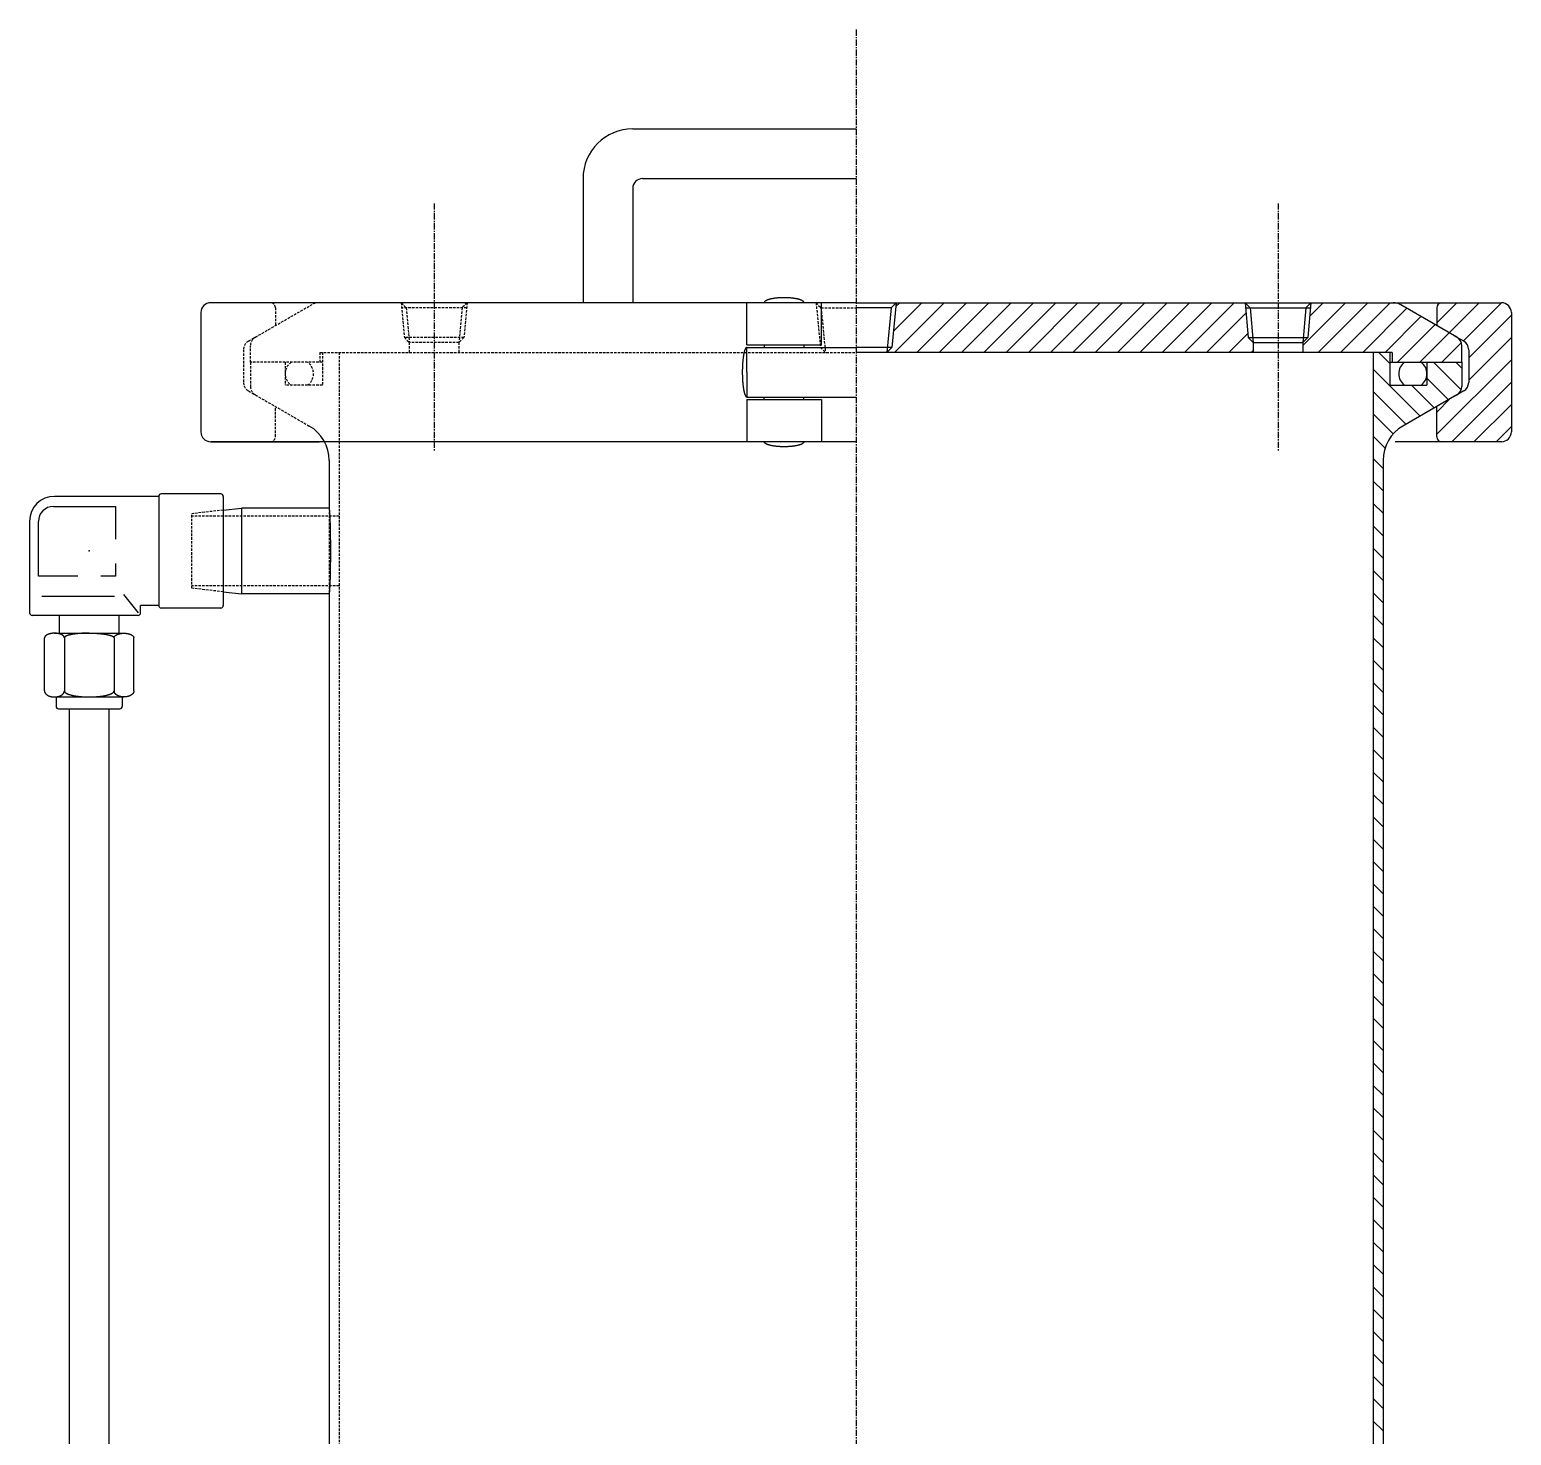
# Model space of a CAD drawing. Extents: x 248 to 570, y 18 to 1071.
# Drawn here: x 250 to 548.5, y 301.4 to 584.5 of the extents above; entities that cross this region are included whole.
import ezdxf

# ---------------------------------------------------------------- set-up
doc = ezdxf.new("R2010")
doc.units = 0
doc.linetypes.add('CENTER', pattern=[2, 1.25, -0.25, 0.25, -0.25])
doc.linetypes.add('DASHED', pattern=[0.75, 0.5, -0.25])
doc.layers.get('0').update_dxf_attribs({"linetype": 'CONTINUOUS'})
doc.layers.add('CENTER', color=1, linetype='CENTER')

# ---------------------------------------------------------------- blocks, each defined once
blk = doc.blocks.new('*X4')
at = {"color": 0, "linetype": 'CONTINUOUS'}
for p, q in [((424, 523.74), (429.77, 529.52)), ((424.26, 519.52), (434.26, 529.52)), ((424.5, 528.73), (425.28, 529.52)), ((428.75, 519.52), (438.75, 529.52)), ((433.24, 519.52), (443.24, 529.52)), ((437.73, 519.52), (447.73, 529.52)), ((442.22, 519.52), (452.22, 529.52)), ((446.71, 519.52), (456.71, 529.52)), ((451.2, 519.52), (461.2, 529.52)), ((455.69, 519.52), (465.69, 529.52)), ((460.18, 519.52), (470.18, 529.52)), ((464.67, 519.52), (474.67, 529.52)), ((469.16, 519.52), (479.16, 529.52)), ((473.65, 519.52), (483.65, 529.52)), ((478.14, 519.52), (488.14, 529.52)), ((482.63, 519.52), (492.63, 529.52)), ((506.5, 520.93), (515.09, 529.52)), ((507.88, 526.81), (510.6, 529.52)), ((509.58, 519.52), (519.58, 529.52)), ((514.07, 519.52), (524.07, 529.52)), ((518.56, 519.52), (527.44, 528.4)), ((533.48, 525.46), (537.54, 529.52)), ((535.98, 523.47), (542.03, 529.52)), ((538.83, 521.83), (546.52, 529.52)), ((487.12, 519.52), (495.06, 527.45)), ((523.05, 519.52), (530.29, 526.76)), ((539.9, 518.41), (548.5, 527.01)), ((491.61, 519.52), (495.43, 523.33)), ((525.54, 517.52), (533.13, 525.11)), ((530.03, 517.52), (535.98, 523.47)), ((539.9, 513.92), (548.5, 522.52)), ((496.11, 519.52), (496.5, 519.91)), ((534.52, 517.52), (538.42, 521.42)), ((533.48, 503.01), (548.5, 518.03)), ((536.48, 501.52), (548.5, 513.54)), ((533.48, 507.5), (536.12, 510.14)), ((540.97, 501.52), (548.5, 509.05)), ((545.46, 501.52), (548.5, 504.56))]:
    blk.add_line(p, q, dxfattribs=at)
blk = doc.blocks.new('*X8')
at = {"color": 0, "linetype": 'CONTINUOUS'}
for p, q in [((524, 517.3), (521.79, 519.52)), ((538.37, 511.95), (532.8, 517.52)), ((538.5, 516.33), (537.31, 517.52)), ((530.12, 506.68), (520.65, 516.14)), ((535.83, 509.98), (531.5, 514.31)), ((527.26, 505.03), (520.65, 511.64)), ((532.98, 508.33), (528.39, 512.92)), ((524.69, 503.09), (520.65, 507.13)), ((523.05, 500.23), (520.65, 502.62)), ((522.65, 496.11), (520.65, 498.11)), ((522.65, 491.61), (520.65, 493.61)), ((522.65, 487.1), (520.65, 489.1)), ((522.65, 482.59), (520.65, 484.59)), ((522.65, 478.08), (520.65, 480.08)), ((522.65, 473.57), (520.65, 475.57)), ((522.65, 469.07), (520.65, 471.07)), ((522.65, 464.56), (520.65, 466.56)), ((522.65, 460.05), (520.65, 462.05)), ((522.65, 455.54), (520.65, 457.54)), ((522.65, 451.04), (520.65, 453.04)), ((522.65, 446.53), (520.65, 448.53)), ((522.65, 442.02), (520.65, 444.02)), ((522.65, 437.51), (520.65, 439.51)), ((522.65, 433), (520.65, 435)), ((522.65, 428.5), (520.65, 430.5)), ((522.65, 423.99), (520.65, 425.99)), ((522.65, 419.48), (520.65, 421.48)), ((522.65, 414.97), (520.65, 416.97)), ((522.65, 410.46), (520.65, 412.46)), ((522.65, 405.96), (520.65, 407.96)), ((522.65, 401.45), (520.65, 403.45)), ((522.65, 396.94), (520.65, 398.94)), ((522.65, 392.43), (520.65, 394.43)), ((522.65, 387.93), (520.65, 389.93)), ((522.65, 383.42), (520.65, 385.42)), ((522.65, 378.91), (520.65, 380.91)), ((522.65, 374.4), (520.65, 376.4)), ((522.65, 369.89), (520.65, 371.89)), ((522.65, 365.39), (520.65, 367.39)), ((522.65, 360.88), (520.65, 362.88)), ((522.65, 356.37), (520.65, 358.37)), ((522.65, 351.86), (520.65, 353.86)), ((522.65, 347.36), (520.65, 349.36)), ((522.65, 342.85), (520.65, 344.85)), ((522.65, 338.34), (520.65, 340.34)), ((522.65, 333.83), (520.65, 335.83)), ((522.65, 329.32), (520.65, 331.32)), ((522.65, 324.82), (520.65, 326.82)), ((522.65, 320.31), (520.65, 322.31)), ((522.65, 315.8), (520.65, 317.8)), ((522.65, 311.29), (520.65, 313.29)), ((522.65, 306.79), (520.65, 308.79)), ((522.65, 302.28), (520.65, 304.28)), ((522.65, 297.77), (520.65, 299.77)), ((522.65, 293.26), (520.65, 295.26)), ((522.65, 288.75), (520.65, 290.75)), ((522.65, 284.25), (520.65, 286.25)), ((522.65, 279.74), (520.65, 281.74)), ((522.65, 275.23), (520.65, 277.23)), ((522.65, 270.72), (520.65, 272.72)), ((522.65, 266.22), (520.65, 268.22)), ((522.65, 261.71), (520.65, 263.71)), ((522.65, 257.2), (520.65, 259.2)), ((522.65, 252.69), (520.65, 254.69)), ((522.65, 248.18), (520.65, 250.18)), ((522.65, 243.68), (520.65, 245.68)), ((522.65, 239.17), (520.65, 241.17)), ((522.62, 234.69), (520.65, 236.66)), ((522.05, 230.76), (520.21, 232.6)), ((520.91, 227.39), (519.16, 229.14)), ((519.34, 224.44), (517.66, 226.13)), ((515.13, 219.65), (513.55, 221.22)), ((517.41, 221.87), (515.78, 223.5)), ((512.5, 217.77), (510.98, 219.29)), ((506.5, 214.75), (505, 216.25)), ((509.54, 216.22), (508.05, 217.71)), ((497.14, 210.59), (495.6, 212.12)), ((500.3, 211.93), (498.78, 213.45)), ((503.42, 213.32), (501.91, 214.83)), ((490.68, 208.03), (489.12, 209.59)), ((493.93, 209.29), (492.39, 210.83)), ((480.65, 204.54), (479.06, 206.13)), ((484.04, 205.66), (482.46, 207.24)), ((487.38, 206.82), (485.81, 208.39)), ((470.18, 201.48), (468.54, 203.12)), ((473.72, 202.45), (472.1, 204.07)), ((477.21, 203.47), (475.6, 205.08)), ((459.24, 198.9), (457.54, 200.6)), ((462.94, 199.71), (461.26, 201.38)), ((466.59, 200.57), (464.93, 202.22)), ((435.7, 195.39), (433.85, 197.24)), ((439.79, 195.81), (437.97, 197.63)), ((443.81, 196.3), (442.02, 198.09)), ((447.76, 196.85), (446, 198.62)), ((451.65, 197.47), (449.91, 199.21)), ((455.47, 198.16), (453.76, 199.88)), ((427.35, 194.73), (425.93, 196.14)), ((431.53, 195.05), (429.65, 196.93)), ((425.2, 192.37), (423.86, 193.71)), ((425.15, 187.91), (423.5, 189.56)), ((425.15, 183.4), (423.5, 185.05)), ((425.15, 178.9), (423.5, 180.55)), ((424.97, 174.57), (423.5, 176.04)), ((424.5, 170.53), (423.5, 171.53)), ((424.04, 166.49), (423.5, 167.02))]:
    blk.add_line(p, q, dxfattribs=at)

msp = doc.modelspace()

# ---------------------------------------------------------------- linework, layer by layer
at = {"color": 7, "linetype": 'CONTINUOUS'}
for p, q in [((371.5, 564.52), (416.5, 564.52)), ((361.5, 554.52), (361.5, 529.52)), ((371.5, 552.52), (371.5, 529.52)), ((373.5, 554.52), (416.5, 554.52)), ((298, 529.52), (286.5, 529.52)), ((416.5, 529.52), (286.5, 529.52)), ((309.16, 529.52), (298, 529.52)), ((394.5, 521.02), (394.5, 529.52)), ((409.5, 521.02), (409.5, 529.52)), ((416.5, 529.52), (546.5, 529.52)), ((423.57, 528.52), (416.5, 528.52)), ((423.57, 528.52), (422.67, 519.52)), ((424.57, 529.52), (423.57, 528.52)), ((424.57, 529.52), (423.67, 520.52)), ((494.88, 529.52), (495.88, 528.52)), ((494.88, 529.52), (508.13, 529.52)), ((494.88, 529.52), (495.5, 522.52)), ((494.96, 528.52), (508.04, 528.52)), ((495.88, 528.52), (496.5, 521.52)), ((507.13, 528.52), (506.5, 521.52)), ((508.13, 529.52), (507.13, 528.52)), ((508.13, 529.52), (507.5, 522.52)), ((523.84, 529.52), (535, 529.52)), ((537.5, 522.59), (526.21, 529.11)), ((533.48, 528.52), (533.48, 524.91)), ((535, 529.52), (546.5, 529.52)), ((284.5, 527.52), (284.5, 503.52)), ((548.5, 527.52), (548.5, 503.52)), ((495.5, 522.52), (496.5, 521.52)), ((495.5, 522.52), (507.5, 522.52)), ((507.5, 522.52), (506.5, 521.52)), ((538.9, 521.79), (537, 522.88)), ((394.5, 521.02), (409.5, 521.02)), ((394.5, 515.52), (394.5, 520.52)), ((394.5, 520.52), (416.5, 520.52)), ((398, 521.02), (398, 520.52)), ((406, 521.02), (406, 520.52)), ((423.67, 520.52), (416.5, 520.52)), ((524.5, 519.52), (416.5, 519.52)), ((423.67, 520.52), (422.67, 519.52)), ((496.5, 521.52), (496.5, 519.52)), ((496.5, 521.52), (506.5, 521.52)), ((506.5, 521.52), (506.5, 519.52)), ((520.65, 519.52), (520.65, 236.88)), ((524, 519.52), (524, 512.92)), ((524.5, 519.52), (524.5, 517.52)), ((538.5, 517.52), (538.5, 520.86)), ((539.9, 520.05), (539.9, 513.48)), ((524, 517.52), (538.5, 517.52)), ((531.5, 517.52), (531.5, 512.92)), ((538.5, 517.52), (538.5, 512.67)), ((394.5, 515.52), (394.5, 510.52)), ((394.5, 510.52), (416.5, 510.52)), ((398, 510.02), (398, 510.52)), ((406, 510.02), (406, 510.52)), ((524, 512.92), (531.5, 512.92)), ((537.5, 510.94), (526.65, 504.67)), ((538.9, 511.75), (537, 510.65)), ((394.5, 510.02), (409.5, 510.02)), ((394.5, 510.02), (394.5, 501.52)), ((409.5, 510.02), (409.5, 501.52)), ((533.48, 502.52), (533.48, 508.62)), ((286.5, 501.52), (298, 501.52)), ((416.5, 501.52), (286.5, 501.52)), ((298, 501.52), (308.35, 501.52)), ((535, 501.52), (525.09, 501.52)), ((546.5, 501.52), (535, 501.52)), ((310.35, 497.75), (310.35, 488.17)), ((522.65, 497.75), (522.65, 235.77)), ((276.02, 490.52), (255.02, 490.52)), ((276.02, 490.52), (276.02, 468.52)), ((288.52, 491.02), (276.52, 491.02)), ((289.02, 490.52), (289.02, 468.52)), ((254.79, 488.48), (267.33, 488.48)), ((267.33, 488.48), (267.33, 481.91)), ((289.02, 487.75), (292.67, 488.17)), ((292.67, 488.17), (292.67, 470.87)), ((310.35, 488.17), (292.67, 488.17)), ((250.02, 485.52), (250.02, 467.05)), ((251.79, 474.45), (251.79, 485.48)), ((267.33, 476.99), (267.33, 474.45)), ((259.71, 474.45), (251.79, 474.45)), ((267.33, 474.45), (264.34, 474.45)), ((252.47, 470.4), (267.12, 470.4)), ((268.92, 470.74), (271.87, 467.05)), ((289.02, 471.29), (292.67, 470.87)), ((310.35, 470.87), (292.67, 470.87)), ((310.35, 470.87), (310.35, 260.81)), ((271.87, 466.55), (250.52, 466.55)), ((256, 462.95), (256, 466.55)), ((268.03, 462.95), (268.03, 466.55)), ((272.37, 467.05), (272.37, 468.52)), ((276.02, 468.52), (272.37, 468.52)), ((288.52, 468.02), (276.52, 468.02)), ((255.01, 462.95), (269.02, 462.95)), ((253.02, 451.33), (253.02, 462.01)), ((257.01, 462.01), (257.01, 451.04)), ((267.02, 462.01), (267.02, 451.04)), ((271.02, 451.33), (271.02, 462.01)), ((255.01, 450.12), (269.02, 450.12)), ((255.35, 450.12), (255.35, 448.22)), ((268.68, 450.12), (268.68, 448.22)), ((255.85, 447.72), (268.18, 447.72)), ((258.02, 181.32), (258.02, 447.72)), ((266.02, 181.32), (266.02, 447.72))]:
    msp.add_line(p, q, dxfattribs=at)
at = {"color": 3, "linetype": 'DASHED'}
for p, q in [((295.5, 522.59), (306.8, 529.11)), ((299.52, 528.52), (299.52, 524.91)), ((324.88, 529.52), (325.88, 528.52)), ((324.88, 529.52), (325.5, 522.52)), ((338.04, 528.52), (324.96, 528.52)), ((325.88, 528.52), (326.5, 521.52)), ((337.13, 528.52), (336.5, 521.52)), ((338.13, 529.52), (337.13, 528.52)), ((338.13, 529.52), (337.5, 522.52)), ((408.43, 529.52), (409.43, 528.52)), ((408.43, 529.52), (409.33, 520.52)), ((409.43, 528.52), (416.5, 528.52)), ((409.43, 528.52), (410.33, 519.52)), ((294.1, 521.79), (296, 522.88)), ((337.5, 522.52), (325.5, 522.52)), ((325.5, 522.52), (326.5, 521.52)), ((337.5, 522.52), (336.5, 521.52)), ((293.1, 520.05), (293.1, 513.48)), ((294.5, 517.52), (294.5, 520.86)), ((308.5, 519.52), (308.5, 517.52)), ((308.5, 519.52), (416.5, 519.52)), ((309, 519.52), (309, 512.92)), ((312.35, 519.52), (312.35, 236.88)), ((336.5, 521.52), (326.5, 521.52)), ((326.5, 521.52), (326.5, 519.52)), ((336.5, 521.52), (336.5, 519.52)), ((409.33, 520.52), (416.5, 520.52)), ((409.33, 520.52), (410.33, 519.52)), ((309, 517.52), (294.5, 517.52)), ((294.5, 517.52), (294.5, 512.67)), ((301.5, 517.52), (301.5, 512.92)), ((294.1, 511.75), (296, 510.65)), ((295.5, 510.94), (306.35, 504.67)), ((309, 512.92), (301.5, 512.92)), ((299.52, 502.52), (299.52, 508.62)), ((289.02, 487.75), (282.67, 487.02)), ((282.67, 472.02), (282.67, 487.02)), ((310.35, 488.17), (310.35, 470.87)), ((289.02, 486.52), (282.67, 486.52)), ((312.35, 486.52), (289.02, 486.52)), ((289.02, 472.52), (282.67, 472.52)), ((289.02, 471.29), (282.67, 472.02)), ((312.35, 472.52), (289.02, 472.52))]:
    msp.add_line(p, q, dxfattribs=at)
at = {"color": 7, "linetype": 'CONTINUOUS'}
for points in [[(406, 529.52, 0), (406, 529.54, 0), (406, 529.57, 0), (405.99, 529.59, 0), (405.98, 529.62, 0), (405.97, 529.64, 0), (405.96, 529.66, 0), (405.94, 529.69, 0), (405.92, 529.71, 0), (405.9, 529.74, 0), (405.88, 529.76, 0), (405.86, 529.79, 0), (405.83, 529.81, 0), (405.8, 529.84, 0), (405.77, 529.86, 0), (405.73, 529.88, 0), (405.7, 529.9, 0), (405.66, 529.93, 0), (405.62, 529.95, 0), (405.57, 529.97, 0), (405.53, 529.99, 0), (405.48, 530.02, 0), (405.43, 530.04, 0), (405.38, 530.06, 0), (405.33, 530.08, 0), (405.27, 530.1, 0), (405.21, 530.12, 0), (405.15, 530.14, 0), (405.09, 530.16, 0), (405.03, 530.18, 0), (404.96, 530.2, 0), (404.9, 530.22, 0), (404.83, 530.23, 0), (404.76, 530.25, 0), (404.69, 530.27, 0), (404.61, 530.28, 0), (404.54, 530.3, 0), (404.46, 530.32, 0), (404.38, 530.33, 0), (404.3, 530.35, 0), (404.22, 530.36, 0), (404.14, 530.37, 0), (404.06, 530.39, 0), (403.97, 530.4, 0), (403.89, 530.41, 0), (403.8, 530.42, 0), (403.71, 530.43, 0), (403.62, 530.44, 0), (403.53, 530.45, 0), (403.44, 530.46, 0), (403.35, 530.47, 0), (403.26, 530.48, 0), (403.16, 530.49, 0), (403.07, 530.49, 0), (402.97, 530.5, 0), (402.88, 530.51, 0), (402.78, 530.51, 0), (402.69, 530.51, 0), (402.59, 530.52, 0), (402.49, 530.52, 0), (402.39, 530.52, 0), (402.29, 530.53, 0), (402.2, 530.53, 0), (402.1, 530.53, 0), (402, 530.53, 0), (401.9, 530.53, 0), (401.81, 530.53, 0), (401.71, 530.53, 0), (401.61, 530.52, 0), (401.51, 530.52, 0), (401.41, 530.52, 0), (401.32, 530.51, 0), (401.22, 530.51, 0), (401.12, 530.51, 0), (401.03, 530.5, 0), (400.93, 530.49, 0), (400.84, 530.49, 0), (400.75, 530.48, 0), (400.65, 530.47, 0), (400.56, 530.46, 0), (400.47, 530.45, 0), (400.38, 530.44, 0), (400.29, 530.43, 0), (400.2, 530.42, 0), (400.11, 530.41, 0), (400.03, 530.4, 0), (399.94, 530.39, 0), (399.86, 530.37, 0), (399.78, 530.36, 0), (399.7, 530.35, 0), (399.62, 530.33, 0), (399.54, 530.32, 0), (399.46, 530.3, 0), (399.39, 530.28, 0), (399.31, 530.27, 0), (399.24, 530.25, 0), (399.17, 530.23, 0), (399.1, 530.22, 0), (399.04, 530.2, 0), (398.97, 530.18, 0), (398.91, 530.16, 0), (398.85, 530.14, 0), (398.79, 530.12, 0), (398.73, 530.1, 0), (398.68, 530.08, 0), (398.62, 530.06, 0), (398.57, 530.04, 0), (398.52, 530.02, 0), (398.47, 529.99, 0), (398.43, 529.97, 0), (398.38, 529.95, 0), (398.34, 529.93, 0), (398.31, 529.9, 0), (398.27, 529.88, 0), (398.24, 529.86, 0), (398.2, 529.84, 0), (398.17, 529.81, 0), (398.15, 529.79, 0), (398.12, 529.76, 0), (398.1, 529.74, 0), (398.08, 529.71, 0), (398.06, 529.69, 0), (398.04, 529.66, 0), (398.03, 529.64, 0), (398.02, 529.62, 0), (398.01, 529.59, 0), (398.01, 529.57, 0), (398, 529.54, 0), (398, 529.52, 0)], [(394.5, 520.52, 0), (394.48, 520.51, 0), (394.46, 520.51, 0), (394.43, 520.5, 0), (394.41, 520.49, 0), (394.39, 520.48, 0), (394.37, 520.46, 0), (394.34, 520.44, 0), (394.32, 520.42, 0), (394.3, 520.39, 0), (394.28, 520.37, 0), (394.25, 520.34, 0), (394.23, 520.3, 0), (394.21, 520.26, 0), (394.19, 520.22, 0), (394.17, 520.18, 0), (394.15, 520.14, 0), (394.13, 520.09, 0), (394.11, 520.04, 0), (394.09, 519.98, 0), (394.07, 519.93, 0), (394.05, 519.87, 0), (394.03, 519.8, 0), (394.01, 519.74, 0), (393.99, 519.67, 0), (393.97, 519.6, 0), (393.95, 519.53, 0), (393.93, 519.46, 0), (393.92, 519.38, 0), (393.9, 519.3, 0), (393.88, 519.22, 0), (393.87, 519.14, 0), (393.85, 519.05, 0), (393.83, 518.96, 0), (393.82, 518.87, 0), (393.8, 518.78, 0), (393.79, 518.69, 0), (393.77, 518.59, 0), (393.76, 518.49, 0), (393.75, 518.4, 0), (393.73, 518.29, 0), (393.72, 518.19, 0), (393.71, 518.09, 0), (393.7, 517.98, 0), (393.69, 517.87, 0), (393.68, 517.76, 0), (393.67, 517.65, 0), (393.66, 517.54, 0), (393.65, 517.43, 0), (393.64, 517.32, 0), (393.63, 517.2, 0), (393.62, 517.09, 0), (393.62, 516.97, 0), (393.61, 516.85, 0), (393.61, 516.73, 0), (393.6, 516.61, 0), (393.6, 516.49, 0), (393.59, 516.37, 0), (393.59, 516.25, 0), (393.59, 516.13, 0), (393.58, 516.01, 0), (393.58, 515.88, 0), (393.58, 515.76, 0), (393.58, 515.64, 0), (393.58, 515.52, 0), (393.58, 515.39, 0), (393.58, 515.27, 0), (393.58, 515.15, 0), (393.58, 515.03, 0), (393.59, 514.9, 0), (393.59, 514.78, 0), (393.59, 514.66, 0), (393.6, 514.54, 0), (393.6, 514.42, 0), (393.61, 514.3, 0), (393.61, 514.18, 0), (393.62, 514.07, 0), (393.62, 513.95, 0), (393.63, 513.83, 0), (393.64, 513.72, 0), (393.65, 513.6, 0), (393.66, 513.49, 0), (393.67, 513.38, 0), (393.68, 513.27, 0), (393.69, 513.16, 0), (393.7, 513.05, 0), (393.71, 512.95, 0), (393.72, 512.84, 0), (393.73, 512.74, 0), (393.75, 512.64, 0), (393.76, 512.54, 0), (393.77, 512.44, 0), (393.79, 512.35, 0), (393.8, 512.25, 0), (393.82, 512.16, 0), (393.83, 512.07, 0), (393.85, 511.98, 0), (393.87, 511.89, 0), (393.88, 511.81, 0), (393.9, 511.73, 0), (393.92, 511.65, 0), (393.93, 511.57, 0), (393.95, 511.5, 0), (393.97, 511.43, 0), (393.99, 511.36, 0), (394.01, 511.29, 0), (394.03, 511.23, 0), (394.05, 511.17, 0), (394.07, 511.11, 0), (394.09, 511.05, 0), (394.11, 511, 0), (394.13, 510.94, 0), (394.15, 510.9, 0), (394.17, 510.85, 0), (394.19, 510.81, 0), (394.21, 510.77, 0), (394.23, 510.73, 0), (394.25, 510.7, 0), (394.28, 510.67, 0), (394.3, 510.64, 0), (394.32, 510.61, 0), (394.34, 510.59, 0), (394.37, 510.57, 0), (394.39, 510.55, 0), (394.41, 510.54, 0), (394.43, 510.53, 0), (394.46, 510.52, 0), (394.48, 510.52, 0), (394.5, 510.52, 0)], [(406, 501.52, 0), (406, 501.49, 0), (406, 501.47, 0), (405.99, 501.44, 0), (405.98, 501.42, 0), (405.97, 501.39, 0), (405.96, 501.37, 0), (405.94, 501.34, 0), (405.92, 501.32, 0), (405.9, 501.29, 0), (405.88, 501.27, 0), (405.86, 501.25, 0), (405.83, 501.22, 0), (405.8, 501.2, 0), (405.77, 501.18, 0), (405.73, 501.15, 0), (405.7, 501.13, 0), (405.66, 501.11, 0), (405.62, 501.08, 0), (405.57, 501.06, 0), (405.53, 501.04, 0), (405.48, 501.02, 0), (405.43, 500.99, 0), (405.38, 500.97, 0), (405.33, 500.95, 0), (405.27, 500.93, 0), (405.21, 500.91, 0), (405.15, 500.89, 0), (405.09, 500.87, 0), (405.03, 500.85, 0), (404.96, 500.84, 0), (404.9, 500.82, 0), (404.83, 500.8, 0), (404.76, 500.78, 0), (404.69, 500.76, 0), (404.61, 500.75, 0), (404.54, 500.73, 0), (404.46, 500.72, 0), (404.38, 500.7, 0), (404.3, 500.69, 0), (404.22, 500.67, 0), (404.14, 500.66, 0), (404.06, 500.65, 0), (403.97, 500.63, 0), (403.89, 500.62, 0), (403.8, 500.61, 0), (403.71, 500.6, 0), (403.62, 500.59, 0), (403.53, 500.58, 0), (403.44, 500.57, 0), (403.35, 500.56, 0), (403.26, 500.55, 0), (403.16, 500.55, 0), (403.07, 500.54, 0), (402.97, 500.53, 0), (402.88, 500.53, 0), (402.78, 500.52, 0), (402.69, 500.52, 0), (402.59, 500.51, 0), (402.49, 500.51, 0), (402.39, 500.51, 0), (402.29, 500.5, 0), (402.2, 500.5, 0), (402.1, 500.5, 0), (402, 500.5, 0), (401.9, 500.5, 0), (401.81, 500.5, 0), (401.71, 500.5, 0), (401.61, 500.51, 0), (401.51, 500.51, 0), (401.41, 500.51, 0), (401.32, 500.52, 0), (401.22, 500.52, 0), (401.12, 500.53, 0), (401.03, 500.53, 0), (400.93, 500.54, 0), (400.84, 500.55, 0), (400.75, 500.55, 0), (400.65, 500.56, 0), (400.56, 500.57, 0), (400.47, 500.58, 0), (400.38, 500.59, 0), (400.29, 500.6, 0), (400.2, 500.61, 0), (400.11, 500.62, 0), (400.03, 500.63, 0), (399.94, 500.65, 0), (399.86, 500.66, 0), (399.78, 500.67, 0), (399.7, 500.69, 0), (399.62, 500.7, 0), (399.54, 500.72, 0), (399.46, 500.73, 0), (399.39, 500.75, 0), (399.31, 500.76, 0), (399.24, 500.78, 0), (399.17, 500.8, 0), (399.1, 500.82, 0), (399.04, 500.84, 0), (398.97, 500.85, 0), (398.91, 500.87, 0), (398.85, 500.89, 0), (398.79, 500.91, 0), (398.73, 500.93, 0), (398.68, 500.95, 0), (398.62, 500.97, 0), (398.57, 500.99, 0), (398.52, 501.02, 0), (398.47, 501.04, 0), (398.43, 501.06, 0), (398.38, 501.08, 0), (398.34, 501.11, 0), (398.31, 501.13, 0), (398.27, 501.15, 0), (398.24, 501.18, 0), (398.2, 501.2, 0), (398.17, 501.22, 0), (398.15, 501.25, 0), (398.12, 501.27, 0), (398.1, 501.29, 0), (398.08, 501.32, 0), (398.06, 501.34, 0), (398.04, 501.37, 0), (398.03, 501.39, 0), (398.02, 501.42, 0), (398.01, 501.44, 0), (398.01, 501.47, 0), (398, 501.49, 0), (398, 501.52, 0)], [(310.35, 470.87, 0), (310.36, 470.87, 0), (310.37, 470.88, 0), (310.37, 470.89, 0), (310.38, 470.91, 0), (310.39, 470.93, 0), (310.4, 470.96, 0), (310.4, 470.99, 0), (310.41, 471.03, 0), (310.42, 471.08, 0), (310.43, 471.13, 0), (310.44, 471.18, 0), (310.44, 471.24, 0), (310.45, 471.3, 0), (310.46, 471.37, 0), (310.46, 471.45, 0), (310.47, 471.52, 0), (310.48, 471.61, 0), (310.49, 471.7, 0), (310.49, 471.79, 0), (310.5, 471.89, 0), (310.51, 471.99, 0), (310.51, 472.1, 0), (310.52, 472.21, 0), (310.53, 472.32, 0), (310.53, 472.44, 0), (310.54, 472.57, 0), (310.54, 472.7, 0), (310.55, 472.83, 0), (310.56, 472.97, 0), (310.56, 473.11, 0), (310.57, 473.25, 0), (310.57, 473.4, 0), (310.58, 473.55, 0), (310.58, 473.71, 0), (310.59, 473.87, 0), (310.59, 474.03, 0), (310.6, 474.19, 0), (310.6, 474.36, 0), (310.61, 474.54, 0), (310.61, 474.71, 0), (310.62, 474.89, 0), (310.62, 475.07, 0), (310.62, 475.25, 0), (310.63, 475.44, 0), (310.63, 475.63, 0), (310.63, 475.82, 0), (310.64, 476.01, 0), (310.64, 476.21, 0), (310.64, 476.4, 0), (310.65, 476.6, 0), (310.65, 476.8, 0), (310.65, 477.01, 0), (310.65, 477.21, 0), (310.66, 477.42, 0), (310.66, 477.62, 0), (310.66, 477.83, 0), (310.66, 478.04, 0), (310.66, 478.25, 0), (310.66, 478.46, 0), (310.66, 478.67, 0), (310.66, 478.88, 0), (310.67, 479.09, 0), (310.67, 479.3, 0), (310.67, 479.52, 0), (310.67, 479.73, 0), (310.67, 479.94, 0), (310.66, 480.15, 0), (310.66, 480.36, 0), (310.66, 480.57, 0), (310.66, 480.79, 0), (310.66, 480.99, 0), (310.66, 481.2, 0), (310.66, 481.41, 0), (310.66, 481.62, 0), (310.65, 481.82, 0), (310.65, 482.03, 0), (310.65, 482.23, 0), (310.65, 482.43, 0), (310.64, 482.63, 0), (310.64, 482.83, 0), (310.64, 483.02, 0), (310.63, 483.21, 0), (310.63, 483.41, 0), (310.63, 483.59, 0), (310.62, 483.78, 0), (310.62, 483.96, 0), (310.62, 484.14, 0), (310.61, 484.32, 0), (310.61, 484.5, 0), (310.6, 484.67, 0), (310.6, 484.84, 0), (310.59, 485, 0), (310.59, 485.17, 0), (310.58, 485.33, 0), (310.58, 485.48, 0), (310.57, 485.63, 0), (310.57, 485.78, 0), (310.56, 485.93, 0), (310.56, 486.07, 0), (310.55, 486.2, 0), (310.54, 486.34, 0), (310.54, 486.46, 0), (310.53, 486.59, 0), (310.53, 486.71, 0), (310.52, 486.82, 0), (310.51, 486.94, 0), (310.51, 487.04, 0), (310.5, 487.14, 0), (310.49, 487.24, 0), (310.49, 487.34, 0), (310.48, 487.42, 0), (310.47, 487.51, 0), (310.46, 487.59, 0), (310.46, 487.66, 0), (310.45, 487.73, 0), (310.44, 487.79, 0), (310.44, 487.85, 0), (310.43, 487.91, 0), (310.42, 487.96, 0), (310.41, 488, 0), (310.4, 488.04, 0), (310.4, 488.07, 0), (310.39, 488.1, 0), (310.38, 488.12, 0), (310.37, 488.14, 0), (310.37, 488.16, 0), (310.36, 488.16, 0), (310.35, 488.17, 0)], [(257.01, 462.01, 0), (257.01, 462.04, 0), (257.01, 462.06, 0), (257, 462.08, 0), (257, 462.1, 0), (257, 462.13, 0), (256.99, 462.15, 0), (256.98, 462.17, 0), (256.97, 462.19, 0), (256.96, 462.22, 0), (256.95, 462.24, 0), (256.94, 462.26, 0), (256.92, 462.28, 0), (256.91, 462.31, 0), (256.89, 462.33, 0), (256.88, 462.35, 0), (256.86, 462.37, 0), (256.84, 462.39, 0), (256.82, 462.41, 0), (256.8, 462.43, 0), (256.77, 462.45, 0), (256.75, 462.47, 0), (256.73, 462.49, 0), (256.7, 462.51, 0), (256.67, 462.53, 0), (256.64, 462.55, 0), (256.62, 462.57, 0), (256.59, 462.59, 0), (256.56, 462.61, 0), (256.52, 462.62, 0), (256.49, 462.64, 0), (256.46, 462.66, 0), (256.43, 462.67, 0), (256.39, 462.69, 0), (256.35, 462.71, 0), (256.32, 462.72, 0), (256.28, 462.74, 0), (256.24, 462.75, 0), (256.2, 462.76, 0), (256.16, 462.78, 0), (256.12, 462.79, 0), (256.08, 462.8, 0), (256.04, 462.81, 0), (256, 462.83, 0), (255.95, 462.84, 0), (255.91, 462.85, 0), (255.87, 462.86, 0), (255.82, 462.87, 0), (255.78, 462.88, 0), (255.73, 462.88, 0), (255.69, 462.89, 0), (255.64, 462.9, 0), (255.59, 462.91, 0), (255.54, 462.91, 0), (255.5, 462.92, 0), (255.45, 462.92, 0), (255.4, 462.93, 0), (255.35, 462.93, 0), (255.31, 462.94, 0), (255.26, 462.94, 0), (255.21, 462.94, 0), (255.16, 462.94, 0), (255.11, 462.95, 0), (255.06, 462.95, 0), (255.01, 462.95, 0), (254.96, 462.95, 0), (254.91, 462.95, 0), (254.87, 462.94, 0), (254.82, 462.94, 0), (254.77, 462.94, 0), (254.72, 462.94, 0), (254.67, 462.93, 0), (254.62, 462.93, 0), (254.57, 462.92, 0), (254.53, 462.92, 0), (254.48, 462.91, 0), (254.43, 462.91, 0), (254.39, 462.9, 0), (254.34, 462.89, 0), (254.29, 462.88, 0), (254.25, 462.88, 0), (254.2, 462.87, 0), (254.16, 462.86, 0), (254.12, 462.85, 0), (254.07, 462.84, 0), (254.03, 462.83, 0), (253.99, 462.81, 0), (253.94, 462.8, 0), (253.9, 462.79, 0), (253.86, 462.78, 0), (253.82, 462.76, 0), (253.78, 462.75, 0), (253.75, 462.74, 0), (253.71, 462.72, 0), (253.67, 462.71, 0), (253.63, 462.69, 0), (253.6, 462.67, 0), (253.57, 462.66, 0), (253.53, 462.64, 0), (253.5, 462.62, 0), (253.47, 462.61, 0), (253.44, 462.59, 0), (253.41, 462.57, 0), (253.38, 462.55, 0), (253.35, 462.53, 0), (253.32, 462.51, 0), (253.3, 462.49, 0), (253.28, 462.47, 0), (253.25, 462.45, 0), (253.23, 462.43, 0), (253.21, 462.41, 0), (253.19, 462.39, 0), (253.17, 462.37, 0), (253.15, 462.35, 0), (253.13, 462.33, 0), (253.12, 462.31, 0), (253.1, 462.28, 0), (253.09, 462.26, 0), (253.07, 462.24, 0), (253.06, 462.22, 0), (253.05, 462.19, 0), (253.04, 462.17, 0), (253.04, 462.15, 0), (253.03, 462.13, 0), (253.03, 462.1, 0), (253.02, 462.08, 0), (253.02, 462.06, 0), (253.02, 462.04, 0), (253.01, 462.01, 0)], [(262.01, 462.96, 0), (261.95, 462.96, 0), (261.89, 462.96, 0), (261.83, 462.96, 0), (261.77, 462.96, 0), (261.71, 462.96, 0), (261.65, 462.96, 0), (261.59, 462.96, 0), (261.53, 462.96, 0), (261.47, 462.96, 0), (261.41, 462.96, 0), (261.35, 462.96, 0), (261.29, 462.96, 0), (261.23, 462.96, 0), (261.17, 462.95, 0), (261.11, 462.95, 0), (261.05, 462.95, 0), (260.99, 462.95, 0), (260.93, 462.95, 0), (260.87, 462.94, 0), (260.81, 462.94, 0), (260.75, 462.94, 0), (260.69, 462.94, 0), (260.63, 462.93, 0), (260.57, 462.93, 0), (260.52, 462.93, 0), (260.46, 462.92, 0), (260.4, 462.92, 0), (260.34, 462.92, 0), (260.28, 462.91, 0), (260.23, 462.91, 0), (260.17, 462.9, 0), (260.11, 462.9, 0), (260.06, 462.9, 0), (260, 462.89, 0), (259.94, 462.89, 0), (259.89, 462.88, 0), (259.83, 462.88, 0), (259.78, 462.87, 0), (259.72, 462.87, 0), (259.67, 462.86, 0), (259.62, 462.86, 0), (259.56, 462.85, 0), (259.51, 462.84, 0), (259.46, 462.84, 0), (259.4, 462.83, 0), (259.35, 462.83, 0), (259.3, 462.82, 0), (259.25, 462.81, 0), (259.2, 462.81, 0), (259.15, 462.8, 0), (259.1, 462.8, 0), (259.05, 462.79, 0), (259, 462.78, 0), (258.95, 462.77, 0), (258.9, 462.77, 0), (258.85, 462.76, 0), (258.81, 462.75, 0), (258.76, 462.74, 0), (258.71, 462.74, 0), (258.67, 462.73, 0), (258.62, 462.72, 0), (258.57, 462.71, 0), (258.53, 462.7, 0), (258.49, 462.7, 0), (258.44, 462.69, 0), (258.4, 462.68, 0), (258.36, 462.67, 0), (258.32, 462.66, 0), (258.27, 462.65, 0), (258.24, 462.64, 0), (258.19, 462.64, 0), (258.15, 462.63, 0), (258.12, 462.62, 0), (258.08, 462.61, 0), (258.04, 462.6, 0), (258, 462.59, 0), (257.97, 462.58, 0), (257.93, 462.57, 0), (257.89, 462.56, 0), (257.86, 462.55, 0), (257.83, 462.54, 0), (257.79, 462.53, 0), (257.76, 462.52, 0), (257.73, 462.51, 0), (257.7, 462.5, 0), (257.67, 462.49, 0), (257.63, 462.48, 0), (257.61, 462.47, 0), (257.58, 462.46, 0), (257.55, 462.45, 0), (257.52, 462.44, 0), (257.5, 462.43, 0), (257.47, 462.42, 0), (257.44, 462.41, 0), (257.42, 462.39, 0), (257.39, 462.38, 0), (257.37, 462.37, 0), (257.35, 462.36, 0), (257.33, 462.35, 0), (257.31, 462.34, 0), (257.28, 462.33, 0), (257.26, 462.32, 0), (257.25, 462.31, 0), (257.23, 462.3, 0), (257.21, 462.28, 0), (257.19, 462.27, 0), (257.18, 462.26, 0), (257.16, 462.25, 0), (257.15, 462.24, 0), (257.13, 462.23, 0), (257.12, 462.21, 0), (257.11, 462.2, 0), (257.1, 462.19, 0), (257.08, 462.18, 0), (257.07, 462.17, 0), (257.06, 462.15, 0), (257.06, 462.14, 0), (257.05, 462.13, 0), (257.04, 462.12, 0), (257.03, 462.11, 0), (257.03, 462.1, 0), (257.02, 462.08, 0), (257.02, 462.07, 0), (257.02, 462.06, 0), (257.01, 462.05, 0), (257.01, 462.04, 0), (257.01, 462.02, 0), (257.01, 462.01, 0)], [(262.01, 462.96, 0), (262.08, 462.96, 0), (262.14, 462.96, 0), (262.2, 462.96, 0), (262.26, 462.96, 0), (262.32, 462.96, 0), (262.38, 462.96, 0), (262.44, 462.96, 0), (262.5, 462.96, 0), (262.56, 462.96, 0), (262.62, 462.96, 0), (262.68, 462.96, 0), (262.74, 462.96, 0), (262.8, 462.96, 0), (262.86, 462.95, 0), (262.92, 462.95, 0), (262.98, 462.95, 0), (263.04, 462.95, 0), (263.1, 462.95, 0), (263.16, 462.94, 0), (263.22, 462.94, 0), (263.28, 462.94, 0), (263.34, 462.94, 0), (263.4, 462.93, 0), (263.46, 462.93, 0), (263.51, 462.93, 0), (263.57, 462.92, 0), (263.63, 462.92, 0), (263.69, 462.92, 0), (263.75, 462.91, 0), (263.8, 462.91, 0), (263.86, 462.9, 0), (263.92, 462.9, 0), (263.97, 462.9, 0), (264.03, 462.89, 0), (264.09, 462.89, 0), (264.14, 462.88, 0), (264.2, 462.88, 0), (264.25, 462.87, 0), (264.31, 462.87, 0), (264.36, 462.86, 0), (264.42, 462.86, 0), (264.47, 462.85, 0), (264.52, 462.84, 0), (264.57, 462.84, 0), (264.63, 462.83, 0), (264.68, 462.83, 0), (264.73, 462.82, 0), (264.78, 462.81, 0), (264.83, 462.81, 0), (264.88, 462.8, 0), (264.93, 462.8, 0), (264.98, 462.79, 0), (265.03, 462.78, 0), (265.08, 462.77, 0), (265.13, 462.77, 0), (265.18, 462.76, 0), (265.23, 462.75, 0), (265.27, 462.74, 0), (265.32, 462.74, 0), (265.37, 462.73, 0), (265.41, 462.72, 0), (265.46, 462.71, 0), (265.5, 462.7, 0), (265.54, 462.7, 0), (265.59, 462.69, 0), (265.63, 462.68, 0), (265.67, 462.67, 0), (265.71, 462.66, 0), (265.75, 462.65, 0), (265.8, 462.64, 0), (265.84, 462.64, 0), (265.88, 462.63, 0), (265.92, 462.62, 0), (265.95, 462.61, 0), (265.99, 462.6, 0), (266.03, 462.59, 0), (266.06, 462.58, 0), (266.1, 462.57, 0), (266.14, 462.56, 0), (266.17, 462.55, 0), (266.2, 462.54, 0), (266.24, 462.53, 0), (266.27, 462.52, 0), (266.3, 462.51, 0), (266.33, 462.5, 0), (266.37, 462.49, 0), (266.39, 462.48, 0), (266.43, 462.47, 0), (266.45, 462.46, 0), (266.48, 462.45, 0), (266.51, 462.44, 0), (266.54, 462.43, 0), (266.56, 462.42, 0), (266.59, 462.41, 0), (266.61, 462.39, 0), (266.64, 462.38, 0), (266.66, 462.37, 0), (266.68, 462.36, 0), (266.7, 462.35, 0), (266.73, 462.34, 0), (266.75, 462.33, 0), (266.77, 462.32, 0), (266.79, 462.31, 0), (266.8, 462.3, 0), (266.82, 462.28, 0), (266.84, 462.27, 0), (266.85, 462.26, 0), (266.87, 462.25, 0), (266.88, 462.24, 0), (266.9, 462.23, 0), (266.91, 462.21, 0), (266.92, 462.2, 0), (266.94, 462.19, 0), (266.95, 462.18, 0), (266.96, 462.17, 0), (266.97, 462.15, 0), (266.98, 462.14, 0), (266.98, 462.13, 0), (266.99, 462.12, 0), (267, 462.11, 0), (267, 462.1, 0), (267.01, 462.08, 0), (267.01, 462.07, 0), (267.01, 462.06, 0), (267.02, 462.05, 0), (267.02, 462.04, 0), (267.02, 462.02, 0), (267.02, 462.01, 0)], [(267.02, 462.01, 0), (267.02, 462.04, 0), (267.02, 462.06, 0), (267.03, 462.08, 0), (267.03, 462.1, 0), (267.04, 462.13, 0), (267.04, 462.15, 0), (267.05, 462.17, 0), (267.06, 462.19, 0), (267.07, 462.22, 0), (267.08, 462.24, 0), (267.09, 462.26, 0), (267.11, 462.28, 0), (267.12, 462.31, 0), (267.14, 462.33, 0), (267.15, 462.35, 0), (267.17, 462.37, 0), (267.19, 462.39, 0), (267.21, 462.41, 0), (267.23, 462.43, 0), (267.26, 462.45, 0), (267.28, 462.47, 0), (267.31, 462.49, 0), (267.33, 462.51, 0), (267.36, 462.53, 0), (267.38, 462.55, 0), (267.41, 462.57, 0), (267.44, 462.59, 0), (267.47, 462.61, 0), (267.51, 462.62, 0), (267.54, 462.64, 0), (267.57, 462.66, 0), (267.61, 462.67, 0), (267.64, 462.69, 0), (267.68, 462.71, 0), (267.71, 462.72, 0), (267.75, 462.74, 0), (267.79, 462.75, 0), (267.83, 462.76, 0), (267.87, 462.78, 0), (267.91, 462.79, 0), (267.95, 462.8, 0), (267.99, 462.81, 0), (268.03, 462.83, 0), (268.08, 462.84, 0), (268.12, 462.85, 0), (268.16, 462.86, 0), (268.21, 462.87, 0), (268.25, 462.88, 0), (268.3, 462.88, 0), (268.35, 462.89, 0), (268.39, 462.9, 0), (268.44, 462.91, 0), (268.49, 462.91, 0), (268.53, 462.92, 0), (268.58, 462.92, 0), (268.63, 462.93, 0), (268.68, 462.93, 0), (268.73, 462.94, 0), (268.77, 462.94, 0), (268.82, 462.94, 0), (268.87, 462.94, 0), (268.92, 462.95, 0), (268.97, 462.95, 0), (269.02, 462.95, 0), (269.07, 462.95, 0), (269.12, 462.95, 0), (269.17, 462.94, 0), (269.21, 462.94, 0), (269.26, 462.94, 0), (269.31, 462.94, 0), (269.36, 462.93, 0), (269.41, 462.93, 0), (269.46, 462.92, 0), (269.5, 462.92, 0), (269.55, 462.91, 0), (269.6, 462.91, 0), (269.64, 462.9, 0), (269.69, 462.89, 0), (269.74, 462.88, 0), (269.78, 462.88, 0), (269.83, 462.87, 0), (269.87, 462.86, 0), (269.92, 462.85, 0), (269.96, 462.84, 0), (270, 462.83, 0), (270.05, 462.81, 0), (270.09, 462.8, 0), (270.13, 462.79, 0), (270.17, 462.78, 0), (270.21, 462.76, 0), (270.25, 462.75, 0), (270.29, 462.74, 0), (270.32, 462.72, 0), (270.36, 462.71, 0), (270.39, 462.69, 0), (270.43, 462.67, 0), (270.46, 462.66, 0), (270.5, 462.64, 0), (270.53, 462.62, 0), (270.56, 462.61, 0), (270.59, 462.59, 0), (270.62, 462.57, 0), (270.65, 462.55, 0), (270.68, 462.53, 0), (270.7, 462.51, 0), (270.73, 462.49, 0), (270.76, 462.47, 0), (270.78, 462.45, 0), (270.8, 462.43, 0), (270.82, 462.41, 0), (270.84, 462.39, 0), (270.86, 462.37, 0), (270.88, 462.35, 0), (270.9, 462.33, 0), (270.91, 462.31, 0), (270.93, 462.28, 0), (270.94, 462.26, 0), (270.95, 462.24, 0), (270.97, 462.22, 0), (270.98, 462.19, 0), (270.99, 462.17, 0), (270.99, 462.15, 0), (271, 462.13, 0), (271.01, 462.1, 0), (271.01, 462.08, 0), (271.01, 462.06, 0), (271.01, 462.04, 0), (271.01, 462.01, 0)], [(253.01, 451.33, 0), (253.02, 451.3, 0), (253.02, 451.27, 0), (253.02, 451.24, 0), (253.03, 451.21, 0), (253.03, 451.18, 0), (253.04, 451.15, 0), (253.04, 451.12, 0), (253.05, 451.09, 0), (253.06, 451.06, 0), (253.07, 451.03, 0), (253.09, 451, 0), (253.1, 450.98, 0), (253.12, 450.95, 0), (253.13, 450.92, 0), (253.15, 450.89, 0), (253.17, 450.86, 0), (253.19, 450.84, 0), (253.21, 450.81, 0), (253.23, 450.78, 0), (253.25, 450.76, 0), (253.28, 450.73, 0), (253.3, 450.7, 0), (253.32, 450.68, 0), (253.35, 450.65, 0), (253.38, 450.63, 0), (253.41, 450.61, 0), (253.44, 450.58, 0), (253.47, 450.56, 0), (253.5, 450.54, 0), (253.53, 450.51, 0), (253.57, 450.49, 0), (253.6, 450.47, 0), (253.63, 450.45, 0), (253.67, 450.43, 0), (253.71, 450.41, 0), (253.75, 450.39, 0), (253.78, 450.37, 0), (253.82, 450.36, 0), (253.86, 450.34, 0), (253.9, 450.32, 0), (253.94, 450.3, 0), (253.99, 450.29, 0), (254.03, 450.27, 0), (254.07, 450.26, 0), (254.12, 450.25, 0), (254.16, 450.23, 0), (254.2, 450.22, 0), (254.25, 450.21, 0), (254.29, 450.2, 0), (254.34, 450.19, 0), (254.39, 450.18, 0), (254.43, 450.17, 0), (254.48, 450.16, 0), (254.53, 450.15, 0), (254.57, 450.15, 0), (254.62, 450.14, 0), (254.67, 450.13, 0), (254.72, 450.13, 0), (254.77, 450.12, 0), (254.82, 450.12, 0), (254.87, 450.12, 0), (254.91, 450.12, 0), (254.96, 450.12, 0), (255.01, 450.12, 0), (255.06, 450.12, 0), (255.11, 450.12, 0), (255.16, 450.12, 0), (255.21, 450.12, 0), (255.26, 450.12, 0), (255.31, 450.13, 0), (255.35, 450.13, 0), (255.4, 450.14, 0), (255.45, 450.15, 0), (255.5, 450.15, 0), (255.54, 450.16, 0), (255.59, 450.17, 0), (255.64, 450.18, 0), (255.69, 450.19, 0), (255.73, 450.2, 0), (255.78, 450.21, 0), (255.82, 450.22, 0), (255.87, 450.23, 0), (255.91, 450.25, 0), (255.95, 450.26, 0), (256, 450.27, 0), (256.04, 450.29, 0), (256.08, 450.3, 0), (256.12, 450.32, 0), (256.16, 450.34, 0), (256.2, 450.36, 0), (256.24, 450.37, 0), (256.28, 450.39, 0), (256.32, 450.41, 0), (256.35, 450.43, 0), (256.39, 450.45, 0), (256.43, 450.47, 0), (256.46, 450.49, 0), (256.49, 450.51, 0), (256.52, 450.54, 0), (256.56, 450.56, 0), (256.59, 450.58, 0), (256.62, 450.61, 0), (256.64, 450.63, 0), (256.67, 450.65, 0), (256.7, 450.68, 0), (256.73, 450.7, 0), (256.75, 450.73, 0), (256.77, 450.76, 0), (256.8, 450.78, 0), (256.82, 450.81, 0), (256.84, 450.84, 0), (256.86, 450.86, 0), (256.88, 450.89, 0), (256.89, 450.92, 0), (256.91, 450.95, 0), (256.92, 450.98, 0), (256.94, 451, 0), (256.95, 451.03, 0), (256.96, 451.06, 0), (256.97, 451.09, 0), (256.98, 451.12, 0), (256.99, 451.15, 0), (257, 451.18, 0), (257, 451.21, 0), (257, 451.24, 0), (257.01, 451.27, 0), (257.01, 451.3, 0), (257.01, 451.33, 0)], [(257.01, 451.33, 0), (257.01, 451.3, 0), (257.02, 451.27, 0), (257.02, 451.24, 0), (257.03, 451.21, 0), (257.05, 451.18, 0), (257.06, 451.15, 0), (257.08, 451.12, 0), (257.11, 451.09, 0), (257.13, 451.06, 0), (257.16, 451.03, 0), (257.19, 451, 0), (257.23, 450.98, 0), (257.26, 450.95, 0), (257.3, 450.92, 0), (257.35, 450.89, 0), (257.39, 450.86, 0), (257.44, 450.84, 0), (257.49, 450.81, 0), (257.54, 450.78, 0), (257.6, 450.76, 0), (257.66, 450.73, 0), (257.72, 450.7, 0), (257.79, 450.68, 0), (257.85, 450.65, 0), (257.92, 450.63, 0), (258, 450.61, 0), (258.07, 450.58, 0), (258.15, 450.56, 0), (258.23, 450.54, 0), (258.31, 450.51, 0), (258.39, 450.49, 0), (258.48, 450.47, 0), (258.56, 450.45, 0), (258.65, 450.43, 0), (258.75, 450.41, 0), (258.84, 450.39, 0), (258.94, 450.37, 0), (259.03, 450.36, 0), (259.13, 450.34, 0), (259.23, 450.32, 0), (259.34, 450.3, 0), (259.44, 450.29, 0), (259.55, 450.27, 0), (259.66, 450.26, 0), (259.76, 450.25, 0), (259.88, 450.23, 0), (259.99, 450.22, 0), (260.1, 450.21, 0), (260.21, 450.2, 0), (260.33, 450.19, 0), (260.44, 450.18, 0), (260.56, 450.17, 0), (260.68, 450.16, 0), (260.8, 450.15, 0), (260.92, 450.15, 0), (261.04, 450.14, 0), (261.16, 450.13, 0), (261.28, 450.13, 0), (261.4, 450.12, 0), (261.52, 450.12, 0), (261.65, 450.12, 0), (261.77, 450.12, 0), (261.89, 450.12, 0), (262.01, 450.12, 0), (262.14, 450.12, 0), (262.26, 450.12, 0), (262.38, 450.12, 0), (262.51, 450.12, 0), (262.63, 450.12, 0), (262.75, 450.13, 0), (262.87, 450.13, 0), (262.99, 450.14, 0), (263.11, 450.15, 0), (263.23, 450.15, 0), (263.35, 450.16, 0), (263.47, 450.17, 0), (263.58, 450.18, 0), (263.7, 450.19, 0), (263.82, 450.2, 0), (263.93, 450.21, 0), (264.04, 450.22, 0), (264.15, 450.23, 0), (264.27, 450.25, 0), (264.38, 450.26, 0), (264.48, 450.27, 0), (264.59, 450.29, 0), (264.69, 450.3, 0), (264.8, 450.32, 0), (264.9, 450.34, 0), (265, 450.36, 0), (265.1, 450.37, 0), (265.19, 450.39, 0), (265.29, 450.41, 0), (265.38, 450.43, 0), (265.47, 450.45, 0), (265.56, 450.47, 0), (265.64, 450.49, 0), (265.72, 450.51, 0), (265.81, 450.54, 0), (265.88, 450.56, 0), (265.96, 450.58, 0), (266.04, 450.61, 0), (266.11, 450.63, 0), (266.18, 450.65, 0), (266.24, 450.68, 0), (266.31, 450.7, 0), (266.37, 450.73, 0), (266.43, 450.76, 0), (266.49, 450.78, 0), (266.54, 450.81, 0), (266.59, 450.84, 0), (266.64, 450.86, 0), (266.69, 450.89, 0), (266.73, 450.92, 0), (266.77, 450.95, 0), (266.81, 450.98, 0), (266.84, 451, 0), (266.87, 451.03, 0), (266.9, 451.06, 0), (266.93, 451.09, 0), (266.95, 451.12, 0), (266.97, 451.15, 0), (266.98, 451.18, 0), (267, 451.21, 0), (267.01, 451.24, 0), (267.01, 451.27, 0), (267.02, 451.3, 0), (267.02, 451.33, 0)], [(271.01, 451.33, 0), (271.01, 451.3, 0), (271.01, 451.27, 0), (271.01, 451.24, 0), (271.01, 451.21, 0), (271, 451.18, 0), (270.99, 451.15, 0), (270.99, 451.12, 0), (270.98, 451.09, 0), (270.97, 451.06, 0), (270.95, 451.03, 0), (270.94, 451, 0), (270.93, 450.98, 0), (270.91, 450.95, 0), (270.9, 450.92, 0), (270.88, 450.89, 0), (270.86, 450.86, 0), (270.84, 450.84, 0), (270.82, 450.81, 0), (270.8, 450.78, 0), (270.78, 450.76, 0), (270.76, 450.73, 0), (270.73, 450.7, 0), (270.7, 450.68, 0), (270.68, 450.65, 0), (270.65, 450.63, 0), (270.62, 450.61, 0), (270.59, 450.58, 0), (270.56, 450.56, 0), (270.53, 450.54, 0), (270.5, 450.51, 0), (270.46, 450.49, 0), (270.43, 450.47, 0), (270.39, 450.45, 0), (270.36, 450.43, 0), (270.32, 450.41, 0), (270.29, 450.39, 0), (270.25, 450.37, 0), (270.21, 450.36, 0), (270.17, 450.34, 0), (270.13, 450.32, 0), (270.09, 450.3, 0), (270.05, 450.29, 0), (270, 450.27, 0), (269.96, 450.26, 0), (269.92, 450.25, 0), (269.87, 450.23, 0), (269.83, 450.22, 0), (269.78, 450.21, 0), (269.74, 450.2, 0), (269.69, 450.19, 0), (269.64, 450.18, 0), (269.6, 450.17, 0), (269.55, 450.16, 0), (269.5, 450.15, 0), (269.46, 450.15, 0), (269.41, 450.14, 0), (269.36, 450.13, 0), (269.31, 450.13, 0), (269.26, 450.12, 0), (269.21, 450.12, 0), (269.17, 450.12, 0), (269.12, 450.12, 0), (269.07, 450.12, 0), (269.02, 450.12, 0), (268.97, 450.12, 0), (268.92, 450.12, 0), (268.87, 450.12, 0), (268.82, 450.12, 0), (268.77, 450.12, 0), (268.73, 450.13, 0), (268.68, 450.13, 0), (268.63, 450.14, 0), (268.58, 450.15, 0), (268.53, 450.15, 0), (268.49, 450.16, 0), (268.44, 450.17, 0), (268.39, 450.18, 0), (268.35, 450.19, 0), (268.3, 450.2, 0), (268.25, 450.21, 0), (268.21, 450.22, 0), (268.16, 450.23, 0), (268.12, 450.25, 0), (268.08, 450.26, 0), (268.03, 450.27, 0), (267.99, 450.29, 0), (267.95, 450.3, 0), (267.91, 450.32, 0), (267.87, 450.34, 0), (267.83, 450.36, 0), (267.79, 450.37, 0), (267.75, 450.39, 0), (267.71, 450.41, 0), (267.68, 450.43, 0), (267.64, 450.45, 0), (267.61, 450.47, 0), (267.57, 450.49, 0), (267.54, 450.51, 0), (267.51, 450.54, 0), (267.47, 450.56, 0), (267.44, 450.58, 0), (267.41, 450.61, 0), (267.38, 450.63, 0), (267.36, 450.65, 0), (267.33, 450.68, 0), (267.31, 450.7, 0), (267.28, 450.73, 0), (267.26, 450.76, 0), (267.23, 450.78, 0), (267.21, 450.81, 0), (267.19, 450.84, 0), (267.17, 450.86, 0), (267.15, 450.89, 0), (267.14, 450.92, 0), (267.12, 450.95, 0), (267.11, 450.98, 0), (267.09, 451, 0), (267.08, 451.03, 0), (267.07, 451.06, 0), (267.06, 451.09, 0), (267.05, 451.12, 0), (267.04, 451.15, 0), (267.04, 451.18, 0), (267.03, 451.21, 0), (267.03, 451.24, 0), (267.02, 451.27, 0), (267.02, 451.3, 0), (267.02, 451.33, 0)]]:
    msp.add_polyline3d(points, dxfattribs=at)
for centre, radius, start, end in [((371.5, 554.52), 10, 90, 180), ((373.5, 552.52), 2, 90, 180), ((286.5, 527.52), 2, 90, 180), ((524.71, 526.52), 3, 60, 90), ((534.48, 528.52), 1, 90, 180), ((546.5, 527.52), 2, 0, 90), ((536.5, 520.86), 2, 360, 60), ((537.9, 520.05), 2, 0, 60), ((528.65, 515.22), 2.85, 126.1944, 233.8056), ((528.65, 515.22), 2.85, 306.1944, 53.8056), ((537.9, 513.48), 2, 300, 0), ((536.5, 512.67), 2, 300, 0), ((302.35, 497.75), 8, 0, 60), ((530.65, 497.75), 8, 120, 180), ((286.5, 503.52), 2, 180, 270), ((534.48, 502.52), 1, 180, 270), ((546.5, 503.52), 2, 270, 0), ((255.02, 485.52), 5, 90, 180), ((276.52, 490.52), 0.5, 90, 180), ((288.52, 490.52), 0.5, 0, 90), ((254.79, 485.48), 3, 90, 180), ((250.52, 467.05), 0.5, 180, 270), ((271.87, 467.05), 0.5, 270, 0), ((276.52, 468.52), 0.5, 180, 270), ((288.52, 468.52), 0.5, 270, 0), ((255.85, 448.22), 0.5, 180, 270), ((268.18, 448.22), 0.5, 270, 0)]:
    msp.add_arc(centre, radius, start, end, dxfattribs=at)
at = {"color": 3, "linetype": 'DASHED'}
for centre, radius, start, end in [((298.52, 528.52), 1, 0, 90), ((308.3, 526.52), 3, 90, 120), ((296.5, 520.86), 2, 120, 180), ((295.1, 520.05), 2, 120, 180), ((304.35, 515.22), 2.85, 126.1944, 233.8056), ((304.35, 515.22), 2.85, 306.1944, 53.8056), ((295.1, 513.48), 2, 180, 240), ((296.5, 512.67), 2, 180, 240), ((298.52, 502.52), 1, 270, 0)]:
    msp.add_arc(centre, radius, start, end, dxfattribs=at)
at = {"color": 7, "linetype": 'CONTINUOUS'}
msp.add_point((262.02, 479.52), dxfattribs=at)
at = {"layer": 'CENTER', "color": 1, "linetype": 'CENTER'}
for p, q in [((416.5, 584.52), (416.5, 89.52)), ((331.5, 549.52), (331.5, 499.52)), ((501.5, 549.52), (501.5, 499.52))]:
    msp.add_line(p, q, dxfattribs=at)

# ---------------------------------------------------------------- block references
at = {"color": 7, "linetype": 'CONTINUOUS'}
for name in ['*X4', '*X8']:
    msp.add_blockref(name, (0, 0), dxfattribs=at)

doc.saveas('drawing.dxf')
